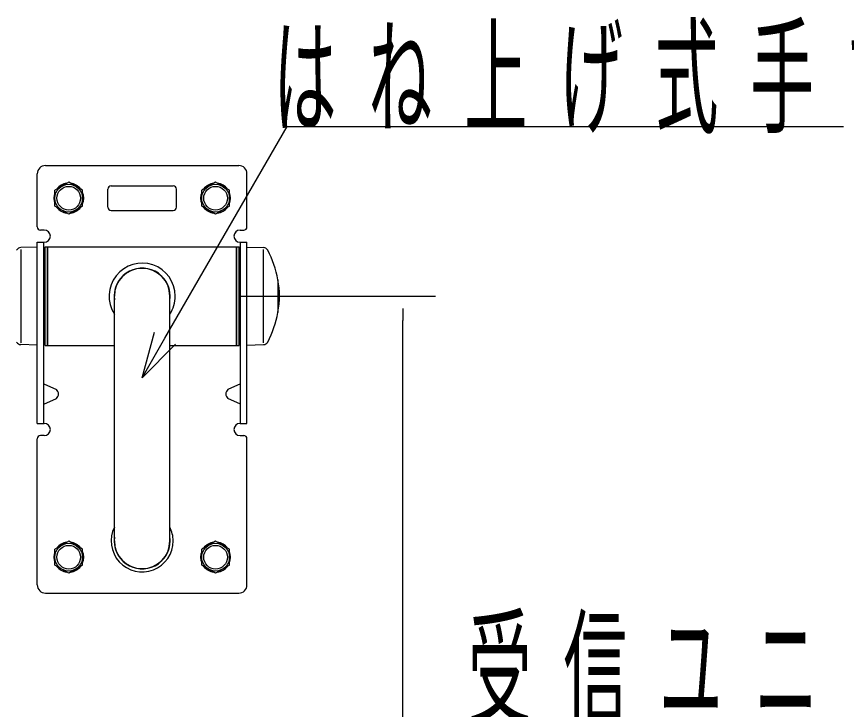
# Model space of a CAD drawing. Units: millimetres, scale not verified. Extents: x -11550 to 187, y -62370 to 8010.
# Drawn here: x -6987 to -6478, y -13800 to -13375 of the extents above; entities that cross this region are included whole.
import ezdxf

# ---------------------------------------------------------------- set-up
doc = ezdxf.new("R2010")
doc.units = ezdxf.units.MM
doc.header["$LTSCALE"] = 30
doc.layers.add('layer1', color=4, linetype='Continuous', lineweight=25)
doc.styles.add('ＭＳ ゴシック', font='')
doc.styles.get('ＭＳ ゴシック').set_extended_font_data('MS Gothic')

msp = doc.modelspace()

# ---------------------------------------------------------------- linework, layer by layer
at = {"layer": 'layer1'}
for p, q in [((-6896, -13572.08), (-6821.11, -13442.36)), ((-6821.11, -13442.36), (-6819.11, -13442.36)), ((-6819.11, -13442.36), (-6480.19, -13442.36)), ((-6850.15, -13546.33), (-6730.15, -13546.33)), ((-6750.15, -13553.83), (-6750.15, -13561.33)), ((-6750.15, -14231.33), (-6750.15, -13561.33)), ((-6910, -13596.33), (-6902.5, -13568.33)), ((-6910, -13596.33), (-6896, -13572.08)), ((-6889.5, -13575.83), (-6910, -13596.33))]:
    msp.add_line(p, q, dxfattribs=at)
at = {"layer": 'layer1', "color": 3}
for p, q in [((-6969.25, -13466.33), (-6850.75, -13466.33)), ((-6974.25, -13503.83), (-6974.25, -13471.33)), ((-6845.75, -13503.83), (-6845.75, -13471.33)), ((-6955, -13476.52), (-6963.5, -13481.42)), ((-6946.5, -13481.42), (-6955, -13476.52)), ((-6865, -13476.52), (-6873.5, -13481.42)), ((-6856.5, -13481.42), (-6865, -13476.52)), ((-6963.5, -13491.24), (-6963.5, -13481.42)), ((-6946.5, -13491.24), (-6946.5, -13481.42)), ((-6931, -13491.83), (-6931, -13480.83)), ((-6929, -13478.83), (-6891, -13478.83)), ((-6889, -13491.83), (-6889, -13480.83)), ((-6873.5, -13491.24), (-6873.5, -13481.42)), ((-6856.5, -13491.24), (-6856.5, -13481.42)), ((-6955, -13496.15), (-6963.5, -13491.24)), ((-6946.5, -13491.24), (-6955, -13496.15)), ((-6865, -13496.15), (-6873.5, -13491.24)), ((-6856.5, -13491.24), (-6865, -13496.15)), ((-6929, -13493.83), (-6891, -13493.83)), ((-6970, -13505.83), (-6972.25, -13505.83)), ((-6850, -13505.83), (-6847.75, -13505.83)), ((-6974.25, -13513.33), (-6970, -13513.33)), ((-6974.25, -13624.33), (-6974.25, -13513.33)), ((-6970.25, -13624.33), (-6970.25, -13513.33)), ((-6850, -13513.33), (-6845.75, -13513.33)), ((-6849.75, -13624.33), (-6849.75, -13513.33)), ((-6845.75, -13624.33), (-6845.75, -13513.33)), ((-6974.25, -13516.33), (-6984.39, -13516.6)), ((-6984.17, -13574.96), (-6984.17, -13517.67)), ((-6969.5, -13516.08), (-6968, -13516.08)), ((-6969.5, -13576.58), (-6969.5, -13516.08)), ((-6968, -13576.58), (-6968, -13516.08)), ((-6968, -13518.48), (-6967.75, -13518.48)), ((-6967.75, -13576.58), (-6967.75, -13516.08)), ((-6967.75, -13516.08), (-6852.25, -13516.08)), ((-6852.25, -13576.58), (-6852.25, -13516.08)), ((-6852.25, -13518.48), (-6852, -13518.48)), ((-6852, -13576.58), (-6852, -13516.08)), ((-6852, -13516.08), (-6850.5, -13516.08)), ((-6850.5, -13576.58), (-6850.5, -13516.08)), ((-6845.75, -13516.33), (-6835.61, -13516.6)), ((-6835.83, -13517.7), (-6835.83, -13574.99)), ((-6970.25, -13520.08), (-6969.5, -13520.43)), ((-6849.75, -13520.08), (-6850.5, -13520.43)), ((-6970, -13527.33), (-6969.5, -13527.33)), ((-6970, -13565.33), (-6970, -13527.33)), ((-6850, -13527.33), (-6850.5, -13527.33)), ((-6850, -13565.33), (-6850, -13527.33)), ((-6970.25, -13532.58), (-6970, -13532.46)), ((-6849.75, -13532.58), (-6850, -13532.46)), ((-6826.88, -13536.29), (-6826.88, -13556.37)), ((-6927, -13696.33), (-6927, -13546.33)), ((-6893, -13696.33), (-6893, -13546.33)), ((-6970, -13565.33), (-6969.5, -13565.33)), ((-6850, -13565.33), (-6850.5, -13565.33)), ((-6968, -13574.18), (-6967.75, -13574.18)), ((-6852.25, -13574.18), (-6852, -13574.18)), ((-6974.25, -13576.33), (-6984.39, -13576.06)), ((-6969.5, -13576.58), (-6968, -13576.58)), ((-6967.75, -13576.58), (-6927, -13576.58)), ((-6893, -13576.58), (-6852.25, -13576.58)), ((-6852, -13576.58), (-6850.5, -13576.58)), ((-6845.75, -13576.33), (-6835.61, -13576.06)), ((-6970.25, -13600.08), (-6962.57, -13603.66)), ((-6849.75, -13600.08), (-6857.43, -13603.66)), ((-6970.25, -13612.58), (-6962.57, -13609)), ((-6849.75, -13612.58), (-6857.43, -13609)), ((-6974.25, -13624.33), (-6970, -13624.33)), ((-6850, -13624.33), (-6845.75, -13624.33)), ((-6974.25, -13723.33), (-6974.25, -13633.83)), ((-6970, -13631.83), (-6972.25, -13631.83)), ((-6850, -13631.83), (-6847.75, -13631.83)), ((-6845.75, -13723.33), (-6845.75, -13633.83)), ((-6955, -13696.52), (-6963.5, -13701.42)), ((-6946.5, -13701.42), (-6955, -13696.52)), ((-6865, -13696.52), (-6873.5, -13701.42)), ((-6856.5, -13701.42), (-6865, -13696.52)), ((-6963.5, -13711.24), (-6963.5, -13701.42)), ((-6946.5, -13711.24), (-6946.5, -13701.42)), ((-6873.5, -13711.24), (-6873.5, -13701.42)), ((-6856.5, -13711.24), (-6856.5, -13701.42)), ((-6955, -13716.15), (-6963.5, -13711.24)), ((-6946.5, -13711.24), (-6955, -13716.15)), ((-6865, -13716.15), (-6873.5, -13711.24)), ((-6856.5, -13711.24), (-6865, -13716.15)), ((-6969.25, -13728.33), (-6850.75, -13728.33))]:
    msp.add_line(p, q, dxfattribs=at)
for centre, radius in [((-6955, -13486.33), 8.5), ((-6865, -13486.33), 8.5), ((-6955, -13486.33), 7.25), ((-6865, -13486.33), 7.25), ((-6955, -13706.33), 8.5), ((-6955, -13706.33), 7.25), ((-6865, -13706.33), 8.5), ((-6865, -13706.33), 7.25)]:
    msp.add_circle(centre, radius, dxfattribs=at)
for centre, radius, start, end in [((-6969.25, -13471.33), 5, 90, 180), ((-6850.75, -13471.33), 5, 0, 90), ((-6955, -13486.33), 9.2, 97.505, 142.495), ((-6955, -13486.33), 9.2, 37.505, 82.495), ((-6865, -13486.33), 9.2, 97.505, 142.495), ((-6865, -13486.33), 9.2, 37.505, 82.495), ((-6955, -13486.33), 9.2, 157.505, 202.495), ((-6955, -13486.33), 9.2, 337.505, 22.495), ((-6929, -13480.83), 2, 90, 180), ((-6891, -13480.83), 2, 0, 90), ((-6865, -13486.33), 9.2, 157.505, 202.495), ((-6865, -13486.33), 9.2, 337.505, 22.495), ((-6955, -13486.33), 9.2, 217.505, 262.495), ((-6955, -13486.33), 9.2, 277.505, 322.495), ((-6929, -13491.83), 2, 180, 270), ((-6891, -13491.83), 2, 270, 0), ((-6865, -13486.33), 9.2, 217.505, 262.495), ((-6865, -13486.33), 9.2, 277.505, 322.495), ((-6972.25, -13503.83), 2, 180, 270), ((-6970, -13509.58), 3.75, 270, 90), ((-6850, -13509.58), 3.75, 90, 270), ((-6847.75, -13503.83), 2, 270, 0), ((-6984.31, -13519.59), 3, 91.5, 152.0277), ((-6835.69, -13519.59), 3, 27.9723, 88.5), ((-6886.03, -13546.33), 60, 9.6282, 27.9723), ((-6910, -13546.33), 20.25, 0, 212.912), ((-6910, -13546.33), 17.15, 0, 187.5835), ((-6910, -13546.33), 17, 0, 180), ((-6870.77, -13546.19), 45, 347.291, 12.709), ((-6910, -13546.33), 20.25, 327.088, 0), ((-6910, -13546.33), 17.15, 352.4165, 0), ((-6886.03, -13546.33), 60, 332.0277, 350.3718), ((-6984.31, -13573.07), 3, 207.9723, 268.5), ((-6835.69, -13573.07), 3, 271.5, 332.0277), ((-6964.61, -13606.33), 3.36, 307.2657, 52.7343), ((-6855.39, -13606.33), 3.36, 127.2657, 232.7343), ((-6970, -13628.08), 3.75, 270, 90), ((-6850, -13628.08), 3.75, 90, 270), ((-6972.25, -13633.83), 2, 90, 180), ((-6847.75, -13633.83), 2, 0, 90), ((-6910, -13696.33), 19, 153.4746, 0), ((-6910, -13696.33), 19, 0, 26.5253), ((-6910, -13696.33), 17.15, 172.4165, 0), ((-6910, -13696.33), 17, 180, 0), ((-6910, -13696.33), 17.15, 0, 7.5835), ((-6955, -13706.33), 9.2, 97.505, 142.495), ((-6955, -13706.33), 9.2, 37.505, 82.495), ((-6865, -13706.33), 9.2, 97.505, 142.495), ((-6865, -13706.33), 9.2, 37.505, 82.495), ((-6955, -13706.33), 9.2, 157.505, 202.495), ((-6955, -13706.33), 9.2, 337.505, 22.495), ((-6865, -13706.33), 9.2, 157.505, 202.495), ((-6865, -13706.33), 9.2, 337.505, 22.495), ((-6955, -13706.33), 9.2, 217.505, 262.495), ((-6955, -13706.33), 9.2, 277.505, 322.495), ((-6865, -13706.33), 9.2, 217.505, 262.495), ((-6865, -13706.33), 9.2, 277.505, 322.495), ((-6969.25, -13723.33), 5, 180, 270), ((-6850.75, -13723.33), 5, 270, 0)]:
    msp.add_arc(centre, radius, start, end, dxfattribs=at)

# ---------------------------------------------------------------- texts
at = {"layer": 'layer1', "color": 2, "char_height": 57.18, "attachment_point": 7, "style": 'ＭＳ ゴシック'}
for s, insert in [('\\T1.5;\\W0.5;はね上げ式手すり', (-6829.77, -13446.88)), ('\\T1.5;\\W0.5;受信ユニットＢＯＸ', (-6710.27, -13809.28))]:
    msp.add_mtext(s, dxfattribs=dict(at, insert=insert))

doc.saveas('drawing.dxf')
